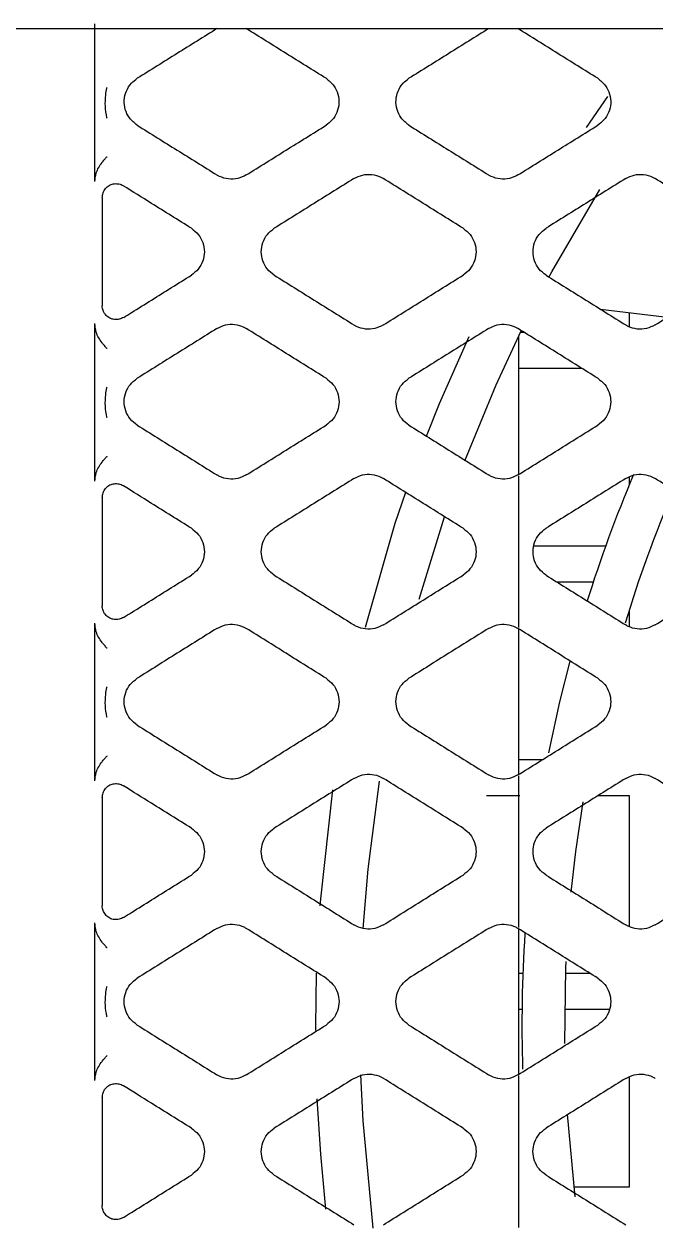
# Model space of a CAD drawing. Header units: millimetres. Extents: x 11355 to 11505, y 8083 to 8171.
# Drawn here: x 11359.537 to 11360.464, y 8089.099 to 8090.861 of the extents above; entities that cross this region are included whole.
import ezdxf

# ---------------------------------------------------------------- set-up
doc = ezdxf.new("R2010")
doc.units = ezdxf.units.MM
doc.layers.add('UPS', color=7, linetype='Continuous')

# ---------------------------------------------------------------- blocks, each defined once
blk = doc.blocks.new('UPS - 2.2kVA (APC SRT2200RMXLI-NC)')
at = {"linetype": 'Continuous'}
for p, q in [((2314.8417, 1376.2996), (2314.8417, 1376.5316)), ((2314.4138, 1376.5248), (2327.7323, 1376.5248)), ((2315.5955, 1376.425), (2315.5643, 1376.3791)), ((2314.8527, 1376.2759), (2314.8527, 1376.117)), ((2315.585, 1376.112), (2315.6834, 1376.1)), ((2314.8417, 1375.8587), (2314.8417, 1376.0908)), ((2315.6274, 1376.1068), (2315.6274, 1376.0863)), ((2315.4735, 1376.0776), (2315.4677, 1376.0776)), ((2315.4646, 1376.0711), (2315.4646, 1375.8685)), ((2315.4646, 1376.0252), (2315.5573, 1376.0252)), ((2315.4646, 1375.8668), (2315.4646, 1375.6436)), ((2315.6274, 1375.865), (2315.6274, 1375.8531)), ((2314.8527, 1375.8347), (2314.8527, 1375.6757)), ((2315.3184, 1375.6853), (2315.3559, 1375.8064)), ((2315.5928, 1375.7633), (2315.4874, 1375.7633)), ((2315.5207, 1375.7109), (2315.5748, 1375.7109)), ((2315.6274, 1375.6694), (2315.6274, 1375.645)), ((2314.8417, 1375.4179), (2314.8417, 1375.65)), ((2315.4646, 1375.6419), (2315.4646, 1375.4272)), ((2315.4995, 1375.449), (2315.4646, 1375.449)), ((2315.4646, 1375.4255), (2315.4646, 1375.2023)), ((2314.8527, 1375.3934), (2314.8527, 1375.2344)), ((2315.4175, 1375.3966), (2315.4666, 1375.3966)), ((2315.5822, 1375.3966), (2315.6274, 1375.3966)), ((2315.6274, 1375.3966), (2315.6274, 1375.2037)), ((2314.8417, 1374.977), (2314.8417, 1375.2092)), ((2315.4646, 1375.2006), (2315.4646, 1374.9859)), ((2315.4712, 1375.1347), (2315.4646, 1375.1347)), ((2315.57, 1375.1347), (2315.5341, 1375.1347)), ((2315.4646, 1375.0823), (2315.4699, 1375.0823)), ((2315.5328, 1375.0823), (2315.5984, 1375.0823)), ((2315.4646, 1374.9842), (2315.4646, 1374.761)), ((2315.6274, 1374.9825), (2315.6274, 1374.8204)), ((2314.8527, 1374.9521), (2314.8527, 1374.7931)), ((2315.5482, 1374.8058), (2315.5368, 1374.9279)), ((2315.6274, 1374.8204), (2315.5465, 1374.8204))]:
    blk.add_line(p, q, dxfattribs=at)
at = {"linetype": 'Continuous', "flags": 128}
for points in [[(2315.5095, 1376.1592), (2315.5137, 1376.1669), (2315.5842, 1376.288)], [(2315.3857, 1375.8888), (2315.432, 1376.0008), (2315.4688, 1376.0799)], [(2315.3915, 1376.0711), (2315.3482, 1375.9729), (2315.3288, 1375.9245)], [(2315.2985, 1375.8423), (2315.2831, 1375.7966), (2315.239, 1375.6436)], [(2315.54, 1375.5939), (2315.525, 1375.5341), (2315.5089, 1375.4595)], [(2315.1914, 1375.405), (2315.1734, 1375.2446), (2315.1725, 1375.234)], [(2315.2364, 1375.2009), (2315.2435, 1375.2879), (2315.2601, 1375.4178)], [(2315.5423, 1375.2544), (2315.5491, 1375.3143), (2315.5597, 1375.3871)], [(2315.5328, 1375.0318), (2315.5345, 1375.1428), (2315.5349, 1375.1525)], [(2315.1673, 1375.1353), (2315.166, 1375.0568), (2315.166, 1375.0508)], [(2315.251, 1374.7599), (2315.2361, 1374.918), (2315.2331, 1374.9854)], [(2315.1683, 1374.9502), (2315.1734, 1374.869), (2315.1811, 1374.7881)]]:
    blk.add_lwpolyline(points, dxfattribs=at)
at = {"linetype": 'Continuous'}
for radius, start, end in [(2.0901, 157.1455, 162.6182), (2.0272, 157.1226, 162.9838), (2.0901, 176.2461, 181.7265)]:
    blk.add_arc((2317.5598, 1375.0568), radius, start, end, dxfattribs=at)
for points, knots in [([(2315.0214, 1376.5248), (2315.0116, 1376.5187), (2314.9921, 1376.5065), (2314.953, 1376.4821), (2314.9237, 1376.4638), (2314.9042, 1376.4516)], [0, 0, 0, 0, 0.2500534, 0.5001068, 1, 1, 1, 1]), ([(2315.1817, 1376.4516), (2315.1719, 1376.4577), (2315.1523, 1376.4699), (2315.1133, 1376.4943), (2315.084, 1376.5126), (2315.0645, 1376.5248)], [0, 0, 0, 0, 0.250053, 0.500107, 1, 1, 1, 1]), ([(2315.4208, 1376.5248), (2315.4111, 1376.5187), (2315.3915, 1376.5065), (2315.3525, 1376.4821), (2315.3232, 1376.4638), (2315.3036, 1376.4516)], [0, 0, 0, 0, 0.2500534, 0.5001068, 1, 1, 1, 1]), ([(2315.5811, 1376.4516), (2315.5714, 1376.4577), (2315.5518, 1376.4699), (2315.5127, 1376.4943), (2315.4834, 1376.5126), (2315.4639, 1376.5248)], [0, 0, 0, 0, 0.250053, 0.500107, 1, 1, 1, 1]), ([(2314.9042, 1376.3826), (2314.9, 1376.386), (2314.8921, 1376.3922), (2314.8859, 1376.4057), (2314.8843, 1376.4195), (2314.8875, 1376.433), (2314.8944, 1376.4443), (2314.9011, 1376.4493), (2314.9042, 1376.4516)], [0, 0, 0, 0, 0.1943197, 0.3608115, 0.5280368, 0.6954672, 0.8627682, 1, 1, 1, 1]), ([(2315.1817, 1376.4516), (2315.1859, 1376.4482), (2315.1937, 1376.442), (2315.1999, 1376.4285), (2315.2015, 1376.4147), (2315.1983, 1376.4012), (2315.1914, 1376.3899), (2315.1847, 1376.3849), (2315.1817, 1376.3826)], [0, 0, 0, 0, 0.194318, 0.360854, 0.528149, 0.695606, 0.862865, 1, 1, 1, 1]), ([(2315.3036, 1376.3826), (2315.2994, 1376.386), (2315.2916, 1376.3922), (2315.2854, 1376.4057), (2315.2838, 1376.4195), (2315.287, 1376.433), (2315.2939, 1376.4443), (2315.3006, 1376.4493), (2315.3036, 1376.4516)], [0, 0, 0, 0, 0.19432, 0.360812, 0.528037, 0.695467, 0.862768, 1, 1, 1, 1]), ([(2315.5811, 1376.4516), (2315.5853, 1376.4482), (2315.5931, 1376.442), (2315.5994, 1376.4285), (2315.601, 1376.4147), (2315.5978, 1376.4012), (2315.5909, 1376.3899), (2315.5842, 1376.3849), (2315.5811, 1376.3826)], [0, 0, 0, 0, 0.194318, 0.360854, 0.528149, 0.695606, 0.862865, 1, 1, 1, 1]), ([(2314.8598, 1376.3932), (2314.8597, 1376.3935), (2314.8572, 1376.4045), (2314.8564, 1376.4196), (2314.8589, 1376.4341), (2314.8597, 1376.4377), (2314.8598, 1376.438)], [0, 0, 0, 0, 0.017495, 0.751597, 0.9825, 1, 1, 1, 1]), ([(2314.9042, 1376.3826), (2314.9139, 1376.3765), (2314.9335, 1376.3643), (2314.9725, 1376.3399), (2315.0018, 1376.3216), (2315.0214, 1376.3094)], [0, 0, 0, 0, 0.250041, 0.500082, 1, 1, 1, 1]), ([(2315.0645, 1376.3094), (2315.0742, 1376.3155), (2315.0938, 1376.3277), (2315.1328, 1376.3521), (2315.1621, 1376.3704), (2315.1817, 1376.3826)], [0, 0, 0, 0, 0.250041, 0.500082, 1, 1, 1, 1]), ([(2315.3036, 1376.3826), (2315.3134, 1376.3765), (2315.3329, 1376.3643), (2315.372, 1376.3399), (2315.4013, 1376.3216), (2315.4208, 1376.3094)], [0, 0, 0, 0, 0.250041, 0.500082, 1, 1, 1, 1]), ([(2315.4639, 1376.3094), (2315.4737, 1376.3155), (2315.4932, 1376.3277), (2315.5323, 1376.3521), (2315.5616, 1376.3704), (2315.5811, 1376.3826)], [0, 0, 0, 0, 0.250041, 0.500082, 1, 1, 1, 1]), ([(2314.8417, 1376.2996), (2314.8422, 1376.304), (2314.8433, 1376.3142), (2314.8498, 1376.3248), (2314.8558, 1376.3321), (2314.8584, 1376.3349), (2314.8597, 1376.3363), (2314.8598, 1376.3363)], [0, 0, 0, 0, 0.311272, 0.730163, 0.86254, 0.9954, 1, 1, 1, 1]), ([(2315.0645, 1376.3094), (2315.0604, 1376.3074), (2315.0521, 1376.3033), (2315.0382, 1376.3028), (2315.0278, 1376.3057), (2315.0226, 1376.3087), (2315.0214, 1376.3094)], [0, 0, 0, 0, 0.301015, 0.601998, 0.903375, 1, 1, 1, 1]), ([(2315.2228, 1376.3042), (2315.2131, 1376.2981), (2315.1935, 1376.2859), (2315.1545, 1376.2615), (2315.1252, 1376.2432), (2315.1056, 1376.231)], [0, 0, 0, 0, 0.250046, 0.500092, 1, 1, 1, 1]), ([(2315.2228, 1376.3042), (2315.227, 1376.3062), (2315.2352, 1376.3103), (2315.2491, 1376.3108), (2315.2595, 1376.3079), (2315.2647, 1376.3049), (2315.2659, 1376.3042)], [0, 0, 0, 0, 0.301158, 0.602285, 0.903694, 1, 1, 1, 1]), ([(2315.3831, 1376.231), (2315.3734, 1376.2371), (2315.3538, 1376.2493), (2315.3148, 1376.2737), (2315.2855, 1376.292), (2315.2659, 1376.3042)], [0, 0, 0, 0, 0.250046, 0.500092, 1, 1, 1, 1]), ([(2315.4639, 1376.3094), (2315.4598, 1376.3074), (2315.4516, 1376.3033), (2315.4376, 1376.3028), (2315.4273, 1376.3057), (2315.4221, 1376.3087), (2315.4208, 1376.3094)], [0, 0, 0, 0, 0.301015, 0.601998, 0.903375, 1, 1, 1, 1]), ([(2315.6223, 1376.3042), (2315.6125, 1376.2981), (2315.593, 1376.2859), (2315.5539, 1376.2615), (2315.5246, 1376.2432), (2315.5051, 1376.231)], [0, 0, 0, 0, 0.250046, 0.500092, 1, 1, 1, 1]), ([(2315.6223, 1376.3042), (2315.6264, 1376.3062), (2315.6346, 1376.3103), (2315.6486, 1376.3108), (2315.659, 1376.3079), (2315.6642, 1376.3049), (2315.6654, 1376.3042)], [0, 0, 0, 0, 0.301158, 0.602285, 0.903694, 1, 1, 1, 1]), ([(2315.7826, 1376.231), (2315.7728, 1376.2371), (2315.7533, 1376.2493), (2315.7142, 1376.2737), (2315.6849, 1376.292), (2315.6654, 1376.3042)], [0, 0, 0, 0, 0.250046, 0.500092, 1, 1, 1, 1]), ([(2314.8527, 1376.2759), (2314.8529, 1376.2784), (2314.8534, 1376.2832), (2314.8571, 1376.2896), (2314.8624, 1376.2943), (2314.8689, 1376.2967), (2314.8756, 1376.2968), (2314.8806, 1376.2953), (2314.8831, 1376.2938), (2314.8837, 1376.2934)], [0, 0, 0, 0, 0.167459, 0.335199, 0.495791, 0.648781, 0.79921, 0.952666, 1, 1, 1, 1]), ([(2314.9837, 1376.231), (2314.9739, 1376.2371), (2314.9544, 1376.2493), (2314.921, 1376.2701), (2314.8974, 1376.2849), (2314.8836, 1376.2935)], [0, 0, 0, 0, 0.292858, 0.585715, 1, 1, 1, 1]), ([(2314.9837, 1376.231), (2314.9873, 1376.2281), (2314.9946, 1376.2225), (2315.0012, 1376.2101), (2315.0036, 1376.1964), (2315.0012, 1376.1827), (2314.9946, 1376.1704), (2314.9873, 1376.1648), (2314.9837, 1376.162)], [0, 0, 0, 0, 0.166702, 0.333375, 0.500722, 0.667724, 0.834682, 1, 1, 1, 1]), ([(2315.1056, 1376.162), (2315.102, 1376.1648), (2315.0947, 1376.1704), (2315.0881, 1376.1828), (2315.0857, 1376.1965), (2315.0881, 1376.2102), (2315.0948, 1376.2226), (2315.102, 1376.2282), (2315.1056, 1376.231)], [0, 0, 0, 0, 0.166661, 0.333294, 0.500578, 0.667546, 0.834534, 1, 1, 1, 1]), ([(2315.3831, 1376.231), (2315.3868, 1376.2281), (2315.3941, 1376.2225), (2315.4007, 1376.2101), (2315.4031, 1376.1964), (2315.4006, 1376.1827), (2315.394, 1376.1704), (2315.3868, 1376.1648), (2315.3832, 1376.162)], [0, 0, 0, 0, 0.166702, 0.333375, 0.500722, 0.667724, 0.834682, 1, 1, 1, 1]), ([(2315.5051, 1376.162), (2315.5015, 1376.1648), (2315.4942, 1376.1704), (2315.4876, 1376.1828), (2315.4852, 1376.1965), (2315.4876, 1376.2102), (2315.4942, 1376.2226), (2315.5015, 1376.2282), (2315.5051, 1376.231)], [0, 0, 0, 0, 0.166661, 0.333294, 0.500578, 0.667546, 0.834534, 1, 1, 1, 1]), ([(2314.8842, 1376.0998), (2314.8881, 1376.1022), (2314.9017, 1376.1107), (2314.9349, 1376.1315), (2314.9642, 1376.1498), (2314.9837, 1376.162)], [0, 0, 0, 0, 0.116533, 0.411076, 1, 1, 1, 1]), ([(2315.1056, 1376.162), (2315.1154, 1376.1559), (2315.1349, 1376.1437), (2315.174, 1376.1193), (2315.2033, 1376.101), (2315.2228, 1376.0887)], [0, 0, 0, 0, 0.250035, 0.500069, 1, 1, 1, 1]), ([(2315.266, 1376.0887), (2315.2757, 1376.0948), (2315.2953, 1376.1071), (2315.3343, 1376.1315), (2315.3636, 1376.1498), (2315.3832, 1376.162)], [0, 0, 0, 0, 0.250035, 0.500069, 1, 1, 1, 1]), ([(2315.5051, 1376.162), (2315.5149, 1376.1559), (2315.5344, 1376.1437), (2315.5735, 1376.1193), (2315.6028, 1376.101), (2315.6223, 1376.0887)], [0, 0, 0, 0, 0.250035, 0.500069, 1, 1, 1, 1]), ([(2315.6654, 1376.0887), (2315.6752, 1376.0948), (2315.6947, 1376.1071), (2315.7338, 1376.1315), (2315.7631, 1376.1498), (2315.7826, 1376.162)], [0, 0, 0, 0, 0.250035, 0.500069, 1, 1, 1, 1]), ([(2314.8842, 1376.0998), (2314.8821, 1376.0988), (2314.8778, 1376.0966), (2314.8706, 1376.0964), (2314.8638, 1376.0984), (2314.8581, 1376.1025), (2314.8542, 1376.1082), (2314.8528, 1376.1133), (2314.8527, 1376.1163), (2314.8527, 1376.117)], [0, 0, 0, 0, 0.162246, 0.324595, 0.484314, 0.640869, 0.796008, 0.951992, 1, 1, 1, 1]), ([(2314.8598, 1376.0541), (2314.8597, 1376.0541), (2314.8584, 1376.0555), (2314.8558, 1376.0583), (2314.8498, 1376.0657), (2314.8433, 1376.0763), (2314.8422, 1376.0865), (2314.8417, 1376.0908)], [0, 0, 0, 0, 0.004599, 0.13752, 0.269956, 0.688901, 1, 1, 1, 1]), ([(2315.0214, 1376.0836), (2315.0255, 1376.0856), (2315.0337, 1376.0897), (2315.0477, 1376.0902), (2315.058, 1376.0873), (2315.0632, 1376.0843), (2315.0645, 1376.0836)], [0, 0, 0, 0, 0.301559, 0.603083, 0.904825, 1, 1, 1, 1]), ([(2315.4208, 1376.0836), (2315.4249, 1376.0856), (2315.4332, 1376.0897), (2315.4472, 1376.0902), (2315.4575, 1376.0873), (2315.4627, 1376.0843), (2315.4639, 1376.0836)], [0, 0, 0, 0, 0.301559, 0.603083, 0.904825, 1, 1, 1, 1]), ([(2315.0214, 1376.0836), (2315.0116, 1376.0775), (2314.992, 1376.0652), (2314.953, 1376.0408), (2314.9237, 1376.0225), (2314.9042, 1376.0103)], [0, 0, 0, 0, 0.250039, 0.500077, 1, 1, 1, 1]), ([(2315.1817, 1376.0103), (2315.1719, 1376.0164), (2315.1524, 1376.0286), (2315.1133, 1376.053), (2315.084, 1376.0714), (2315.0645, 1376.0836)], [0, 0, 0, 0, 0.250039, 0.500077, 1, 1, 1, 1]), ([(2315.266, 1376.0887), (2315.2618, 1376.0867), (2315.2536, 1376.0826), (2315.2396, 1376.0821), (2315.2293, 1376.085), (2315.2241, 1376.088), (2315.2228, 1376.0887)], [0, 0, 0, 0, 0.30145, 0.602864, 0.90458, 1, 1, 1, 1]), ([(2315.4208, 1376.0836), (2315.4111, 1376.0775), (2315.3915, 1376.0652), (2315.3524, 1376.0408), (2315.3231, 1376.0225), (2315.3036, 1376.0103)], [0, 0, 0, 0, 0.250039, 0.500077, 1, 1, 1, 1]), ([(2315.5811, 1376.0103), (2315.5714, 1376.0164), (2315.5518, 1376.0286), (2315.5128, 1376.053), (2315.4835, 1376.0714), (2315.4639, 1376.0836)], [0, 0, 0, 0, 0.250039, 0.500077, 1, 1, 1, 1]), ([(2315.6654, 1376.0887), (2315.6613, 1376.0867), (2315.6531, 1376.0826), (2315.6391, 1376.0821), (2315.6287, 1376.085), (2315.6236, 1376.088), (2315.6223, 1376.0887)], [0, 0, 0, 0, 0.30145, 0.602864, 0.90458, 1, 1, 1, 1]), ([(2314.9042, 1375.9413), (2314.9005, 1375.9441), (2314.8932, 1375.9498), (2314.8866, 1375.9622), (2314.8842, 1375.9759), (2314.8866, 1375.9896), (2314.8933, 1376.0019), (2314.9005, 1376.0075), (2314.9042, 1376.0103)], [0, 0, 0, 0, 0.166752, 0.333482, 0.500689, 0.66748, 0.834277, 1, 1, 1, 1]), ([(2315.1817, 1376.0103), (2315.1853, 1376.0075), (2315.1926, 1376.0019), (2315.1992, 1375.9895), (2315.2016, 1375.9758), (2315.1992, 1375.9621), (2315.1926, 1375.9497), (2315.1853, 1375.9441), (2315.1817, 1375.9413)], [0, 0, 0, 0, 0.166787, 0.333551, 0.500809, 0.667627, 0.8344, 1, 1, 1, 1]), ([(2315.3036, 1375.9413), (2315.3, 1375.9441), (2315.2927, 1375.9498), (2315.2861, 1375.9622), (2315.2837, 1375.9759), (2315.2861, 1375.9896), (2315.2927, 1376.0019), (2315.3, 1376.0075), (2315.3036, 1376.0103)], [0, 0, 0, 0, 0.166752, 0.333482, 0.500689, 0.66748, 0.834277, 1, 1, 1, 1]), ([(2315.5811, 1376.0103), (2315.5848, 1376.0075), (2315.5921, 1376.0019), (2315.5987, 1375.9895), (2315.6011, 1375.9758), (2315.5986, 1375.9621), (2315.592, 1375.9497), (2315.5848, 1375.9441), (2315.5811, 1375.9413)], [0, 0, 0, 0, 0.166787, 0.333551, 0.500809, 0.667627, 0.8344, 1, 1, 1, 1]), ([(2314.8598, 1375.9524), (2314.8597, 1375.9526), (2314.8572, 1375.9636), (2314.8564, 1375.9787), (2314.8589, 1375.9933), (2314.8597, 1375.9969), (2314.8598, 1375.9972)], [0, 0, 0, 0, 0.017473, 0.749727, 0.982524, 1, 1, 1, 1]), ([(2314.9042, 1375.9413), (2314.9139, 1375.9352), (2314.9335, 1375.923), (2314.9725, 1375.8986), (2315.0018, 1375.8803), (2315.0213, 1375.8681)], [0, 0, 0, 0, 0.250029, 0.500058, 1, 1, 1, 1]), ([(2315.0645, 1375.8681), (2315.0742, 1375.8742), (2315.0938, 1375.8864), (2315.1328, 1375.9108), (2315.1621, 1375.9291), (2315.1817, 1375.9413)], [0, 0, 0, 0, 0.250029, 0.500058, 1, 1, 1, 1]), ([(2315.3036, 1375.9413), (2315.3134, 1375.9352), (2315.3329, 1375.923), (2315.372, 1375.8986), (2315.4013, 1375.8803), (2315.4208, 1375.8681)], [0, 0, 0, 0, 0.250029, 0.500058, 1, 1, 1, 1]), ([(2315.4639, 1375.8681), (2315.4737, 1375.8742), (2315.4932, 1375.8864), (2315.5323, 1375.9108), (2315.5616, 1375.9291), (2315.5811, 1375.9413)], [0, 0, 0, 0, 0.250029, 0.500058, 1, 1, 1, 1]), ([(2314.8417, 1375.8587), (2314.8422, 1375.8631), (2314.8433, 1375.8733), (2314.8498, 1375.8839), (2314.8558, 1375.8913), (2314.8584, 1375.8941), (2314.8597, 1375.8955), (2314.8598, 1375.8955)], [0, 0, 0, 0, 0.311091, 0.729843, 0.862378, 0.9954, 1, 1, 1, 1]), ([(2315.0645, 1375.8681), (2315.0604, 1375.866), (2315.0521, 1375.862), (2315.0381, 1375.8615), (2315.0278, 1375.8644), (2315.0226, 1375.8674), (2315.0213, 1375.8681)], [0, 0, 0, 0, 0.301785, 0.60353, 0.905524, 1, 1, 1, 1]), ([(2315.2228, 1375.8629), (2315.2131, 1375.8568), (2315.1935, 1375.8446), (2315.1545, 1375.8202), (2315.1252, 1375.8019), (2315.1056, 1375.7897)], [0, 0, 0, 0, 0.250032, 0.500063, 1, 1, 1, 1]), ([(2315.2228, 1375.8629), (2315.227, 1375.865), (2315.2352, 1375.869), (2315.2492, 1375.8695), (2315.2596, 1375.8666), (2315.2647, 1375.8636), (2315.266, 1375.8629)], [0, 0, 0, 0, 0.301859, 0.603678, 0.905692, 1, 1, 1, 1]), ([(2315.3832, 1375.7897), (2315.3734, 1375.7958), (2315.3539, 1375.808), (2315.3148, 1375.8324), (2315.2855, 1375.8507), (2315.266, 1375.8629)], [0, 0, 0, 0, 0.250032, 0.500063, 1, 1, 1, 1]), ([(2315.4639, 1375.8681), (2315.4598, 1375.866), (2315.4516, 1375.862), (2315.4376, 1375.8615), (2315.4272, 1375.8644), (2315.422, 1375.8674), (2315.4208, 1375.8681)], [0, 0, 0, 0, 0.301785, 0.60353, 0.905524, 1, 1, 1, 1]), ([(2315.6223, 1375.8629), (2315.6125, 1375.8568), (2315.593, 1375.8446), (2315.5539, 1375.8202), (2315.5246, 1375.8019), (2315.5051, 1375.7897)], [0, 0, 0, 0, 0.250032, 0.500063, 1, 1, 1, 1]), ([(2315.6223, 1375.8629), (2315.6264, 1375.865), (2315.6347, 1375.869), (2315.6487, 1375.8695), (2315.659, 1375.8666), (2315.6642, 1375.8636), (2315.6654, 1375.8629)], [0, 0, 0, 0, 0.301859, 0.603678, 0.905692, 1, 1, 1, 1]), ([(2315.7826, 1375.7897), (2315.7729, 1375.7958), (2315.7533, 1375.808), (2315.7143, 1375.8324), (2315.685, 1375.8507), (2315.6654, 1375.8629)], [0, 0, 0, 0, 0.250032, 0.500063, 1, 1, 1, 1]), ([(2314.8527, 1375.8347), (2314.8529, 1375.8371), (2314.8534, 1375.8419), (2314.857, 1375.8482), (2314.8623, 1375.8529), (2314.8688, 1375.8553), (2314.8756, 1375.8555), (2314.8806, 1375.854), (2314.8832, 1375.8525), (2314.8838, 1375.8521)], [0, 0, 0, 0, 0.1654537, 0.3311482, 0.4908285, 0.6442875, 0.7959434, 0.9505994, 1, 1, 1, 1]), ([(2314.9837, 1375.7897), (2314.9739, 1375.7958), (2314.9544, 1375.808), (2314.9211, 1375.8288), (2314.8975, 1375.8435), (2314.8837, 1375.8522)], [0, 0, 0, 0, 0.293102, 0.586205, 1, 1, 1, 1]), ([(2314.9837, 1375.7897), (2314.9873, 1375.7869), (2314.9946, 1375.7812), (2315.0012, 1375.7688), (2315.0036, 1375.7551), (2315.0012, 1375.7414), (2314.9946, 1375.7291), (2314.9873, 1375.7235), (2314.9837, 1375.7207)], [0, 0, 0, 0, 0.166811, 0.333603, 0.500789, 0.667459, 0.834086, 1, 1, 1, 1]), ([(2315.1056, 1375.7207), (2315.102, 1375.7235), (2315.0947, 1375.7291), (2315.0881, 1375.7415), (2315.0857, 1375.7552), (2315.0881, 1375.7689), (2315.0947, 1375.7813), (2315.102, 1375.7869), (2315.1056, 1375.7897)], [0, 0, 0, 0, 0.166784, 0.333549, 0.500696, 0.667344, 0.83399, 1, 1, 1, 1]), ([(2315.3832, 1375.7897), (2315.3868, 1375.7869), (2315.3941, 1375.7812), (2315.4007, 1375.7688), (2315.4031, 1375.7551), (2315.4007, 1375.7414), (2315.3941, 1375.7291), (2315.3868, 1375.7235), (2315.3832, 1375.7207)], [0, 0, 0, 0, 0.166811, 0.333603, 0.500789, 0.667459, 0.834086, 1, 1, 1, 1]), ([(2315.5051, 1375.7207), (2315.5015, 1375.7235), (2315.4942, 1375.7291), (2315.4876, 1375.7415), (2315.4852, 1375.7552), (2315.4876, 1375.7689), (2315.4942, 1375.7813), (2315.5015, 1375.7869), (2315.5051, 1375.7897)], [0, 0, 0, 0, 0.166784, 0.333549, 0.500696, 0.667344, 0.83399, 1, 1, 1, 1]), ([(2314.8841, 1375.6584), (2314.888, 1375.6609), (2314.9017, 1375.6694), (2314.9349, 1375.6902), (2314.9642, 1375.7085), (2314.9837, 1375.7207)], [0, 0, 0, 0, 0.117457, 0.411674, 1, 1, 1, 1]), ([(2315.1056, 1375.7207), (2315.1154, 1375.7146), (2315.1349, 1375.7024), (2315.174, 1375.678), (2315.2033, 1375.6596), (2315.2228, 1375.6474)], [0, 0, 0, 0, 0.250023, 0.500046, 1, 1, 1, 1]), ([(2315.266, 1375.6474), (2315.2757, 1375.6535), (2315.2953, 1375.6658), (2315.3343, 1375.6902), (2315.3636, 1375.7085), (2315.3832, 1375.7207)], [0, 0, 0, 0, 0.250023, 0.500046, 1, 1, 1, 1]), ([(2315.5051, 1375.7207), (2315.5149, 1375.7146), (2315.5344, 1375.7024), (2315.5735, 1375.678), (2315.6028, 1375.6596), (2315.6223, 1375.6474)], [0, 0, 0, 0, 0.250023, 0.500046, 1, 1, 1, 1]), ([(2315.6654, 1375.6474), (2315.6752, 1375.6535), (2315.6947, 1375.6658), (2315.7338, 1375.6902), (2315.7631, 1375.7085), (2315.7826, 1375.7207)], [0, 0, 0, 0, 0.250023, 0.500046, 1, 1, 1, 1]), ([(2314.8841, 1375.6584), (2314.882, 1375.6574), (2314.8777, 1375.6553), (2314.8705, 1375.655), (2314.8637, 1375.657), (2314.8581, 1375.6611), (2314.8542, 1375.6668), (2314.8528, 1375.672), (2314.8527, 1375.675), (2314.8527, 1375.6757)], [0, 0, 0, 0, 0.162343, 0.324816, 0.484057, 0.639801, 0.794409, 0.950596, 1, 1, 1, 1]), ([(2314.8598, 1375.6132), (2314.8597, 1375.6133), (2314.8584, 1375.6147), (2314.8558, 1375.6175), (2314.8498, 1375.6248), (2314.8433, 1375.6355), (2314.8422, 1375.6457), (2314.8417, 1375.65)], [0, 0, 0, 0, 0.0046, 0.137643, 0.2702, 0.689035, 1, 1, 1, 1]), ([(2315.0213, 1375.6423), (2315.0116, 1375.6362), (2314.992, 1375.624), (2314.953, 1375.5996), (2314.9237, 1375.5812), (2314.9041, 1375.569)], [0, 0, 0, 0, 0.250025, 0.500049, 1, 1, 1, 1]), ([(2315.0213, 1375.6423), (2315.0255, 1375.6443), (2315.0337, 1375.6484), (2315.0477, 1375.6489), (2315.0581, 1375.646), (2315.0633, 1375.643), (2315.0645, 1375.6423)], [0, 0, 0, 0, 0.302064, 0.604086, 0.906311, 1, 1, 1, 1]), ([(2315.1817, 1375.569), (2315.1719, 1375.5751), (2315.1524, 1375.5873), (2315.1133, 1375.6118), (2315.084, 1375.6301), (2315.0645, 1375.6423)], [0, 0, 0, 0, 0.250025, 0.500049, 1, 1, 1, 1]), ([(2315.266, 1375.6474), (2315.2618, 1375.6454), (2315.2536, 1375.6413), (2315.2396, 1375.6408), (2315.2292, 1375.6437), (2315.2241, 1375.6467), (2315.2228, 1375.6474)], [0, 0, 0, 0, 0.30202, 0.603998, 0.906207, 1, 1, 1, 1]), ([(2315.4208, 1375.6423), (2315.411, 1375.6362), (2315.3915, 1375.624), (2315.3524, 1375.5996), (2315.3231, 1375.5812), (2315.3036, 1375.569)], [0, 0, 0, 0, 0.250025, 0.500049, 1, 1, 1, 1]), ([(2315.4208, 1375.6423), (2315.4249, 1375.6443), (2315.4332, 1375.6484), (2315.4472, 1375.6489), (2315.4576, 1375.646), (2315.4627, 1375.643), (2315.4639, 1375.6423)], [0, 0, 0, 0, 0.302064, 0.604086, 0.906311, 1, 1, 1, 1]), ([(2315.5811, 1375.569), (2315.5714, 1375.5751), (2315.5518, 1375.5873), (2315.5128, 1375.6118), (2315.4835, 1375.6301), (2315.4639, 1375.6423)], [0, 0, 0, 0, 0.250025, 0.500049, 1, 1, 1, 1]), ([(2315.6654, 1375.6474), (2315.6613, 1375.6454), (2315.6531, 1375.6413), (2315.639, 1375.6408), (2315.6287, 1375.6437), (2315.6235, 1375.6467), (2315.6223, 1375.6474)], [0, 0, 0, 0, 0.30202, 0.603998, 0.906207, 1, 1, 1, 1]), ([(2314.9041, 1375.5), (2314.9005, 1375.5028), (2314.8932, 1375.5085), (2314.8866, 1375.5209), (2314.8842, 1375.5346), (2314.8866, 1375.5483), (2314.8932, 1375.5606), (2314.9005, 1375.5662), (2314.9041, 1375.569)], [0, 0, 0, 0, 0.166778, 0.33354, 0.500643, 0.667185, 0.833717, 1, 1, 1, 1]), ([(2315.1817, 1375.569), (2315.1853, 1375.5662), (2315.1926, 1375.5606), (2315.1992, 1375.5482), (2315.2016, 1375.5345), (2315.1992, 1375.5208), (2315.1926, 1375.5084), (2315.1853, 1375.5028), (2315.1817, 1375.5)], [0, 0, 0, 0, 0.166798, 0.333579, 0.50071, 0.667267, 0.833786, 1, 1, 1, 1]), ([(2315.3036, 1375.5), (2315.3, 1375.5028), (2315.2927, 1375.5085), (2315.2861, 1375.5209), (2315.2837, 1375.5346), (2315.2861, 1375.5483), (2315.2927, 1375.5606), (2315.3, 1375.5662), (2315.3036, 1375.569)], [0, 0, 0, 0, 0.166778, 0.33354, 0.500643, 0.667185, 0.833717, 1, 1, 1, 1]), ([(2315.5811, 1375.569), (2315.5848, 1375.5662), (2315.5921, 1375.5606), (2315.5987, 1375.5482), (2315.6011, 1375.5345), (2315.5987, 1375.5208), (2315.592, 1375.5084), (2315.5848, 1375.5028), (2315.5811, 1375.5)], [0, 0, 0, 0, 0.166798, 0.333579, 0.50071, 0.667267, 0.833786, 1, 1, 1, 1]), ([(2314.8598, 1375.5115), (2314.8597, 1375.5118), (2314.8572, 1375.5228), (2314.8564, 1375.5379), (2314.8589, 1375.5524), (2314.8597, 1375.5561), (2314.8598, 1375.5564)], [0, 0, 0, 0, 0.01746, 0.748561, 0.982539, 1, 1, 1, 1]), ([(2314.9041, 1375.5), (2314.9139, 1375.4939), (2314.9334, 1375.4817), (2314.9725, 1375.4573), (2315.0018, 1375.439), (2315.0213, 1375.4268)], [0, 0, 0, 0, 0.250017, 0.500035, 1, 1, 1, 1]), ([(2315.0645, 1375.4268), (2315.0742, 1375.4329), (2315.0938, 1375.4451), (2315.1328, 1375.4695), (2315.1621, 1375.4878), (2315.1817, 1375.5)], [0, 0, 0, 0, 0.250017, 0.500035, 1, 1, 1, 1]), ([(2315.3036, 1375.5), (2315.3134, 1375.4939), (2315.3329, 1375.4817), (2315.372, 1375.4573), (2315.4013, 1375.439), (2315.4208, 1375.4268)], [0, 0, 0, 0, 0.250017, 0.500035, 1, 1, 1, 1]), ([(2315.4639, 1375.4268), (2315.4737, 1375.4329), (2315.4932, 1375.4451), (2315.5323, 1375.4695), (2315.5616, 1375.4878), (2315.5811, 1375.5)], [0, 0, 0, 0, 0.250017, 0.500035, 1, 1, 1, 1]), ([(2314.8417, 1375.4179), (2314.8422, 1375.4222), (2314.8433, 1375.4324), (2314.8498, 1375.4431), (2314.8558, 1375.4505), (2314.8584, 1375.4532), (2314.8597, 1375.4546), (2314.8598, 1375.4547)], [0, 0, 0, 0, 0.310983, 0.729649, 0.862281, 0.995399, 1, 1, 1, 1]), ([(2315.0645, 1375.4268), (2315.0604, 1375.4247), (2315.0521, 1375.4206), (2315.0381, 1375.4202), (2315.0277, 1375.4231), (2315.0226, 1375.4261), (2315.0213, 1375.4268)], [0, 0, 0, 0, 0.30217, 0.604295, 0.906659, 1, 1, 1, 1]), ([(2315.2228, 1375.4216), (2315.2131, 1375.4155), (2315.1935, 1375.4033), (2315.1545, 1375.3789), (2315.1252, 1375.3606), (2315.1056, 1375.3484)], [0, 0, 0, 0, 0.250018, 0.500036, 1, 1, 1, 1]), ([(2315.2228, 1375.4216), (2315.227, 1375.4237), (2315.2352, 1375.4278), (2315.2492, 1375.4283), (2315.2596, 1375.4254), (2315.2647, 1375.4223), (2315.266, 1375.4216)], [0, 0, 0, 0, 0.302193, 0.604341, 0.906715, 1, 1, 1, 1]), ([(2315.3832, 1375.3484), (2315.3734, 1375.3545), (2315.3539, 1375.3667), (2315.3148, 1375.3911), (2315.2855, 1375.4094), (2315.266, 1375.4216)], [0, 0, 0, 0, 0.250018, 0.500036, 1, 1, 1, 1]), ([(2315.4639, 1375.4268), (2315.4598, 1375.4247), (2315.4516, 1375.4206), (2315.4375, 1375.4202), (2315.4272, 1375.4231), (2315.422, 1375.4261), (2315.4208, 1375.4268)], [0, 0, 0, 0, 0.30217, 0.604295, 0.906659, 1, 1, 1, 1]), ([(2315.6223, 1375.4216), (2315.6125, 1375.4155), (2315.593, 1375.4033), (2315.5539, 1375.3789), (2315.5246, 1375.3606), (2315.5051, 1375.3484)], [0, 0, 0, 0, 0.250018, 0.500036, 1, 1, 1, 1]), ([(2315.6223, 1375.4216), (2315.6264, 1375.4237), (2315.6347, 1375.4278), (2315.6487, 1375.4283), (2315.659, 1375.4254), (2315.6642, 1375.4223), (2315.6654, 1375.4216)], [0, 0, 0, 0, 0.302193, 0.604341, 0.906715, 1, 1, 1, 1]), ([(2315.7826, 1375.3484), (2315.7729, 1375.3545), (2315.7533, 1375.3667), (2315.7143, 1375.3911), (2315.685, 1375.4094), (2315.6654, 1375.4216)], [0, 0, 0, 0, 0.250018, 0.500036, 1, 1, 1, 1]), ([(2314.8527, 1375.3934), (2314.8529, 1375.3958), (2314.8534, 1375.4005), (2314.857, 1375.4069), (2314.8623, 1375.4115), (2314.8687, 1375.414), (2314.8755, 1375.4142), (2314.8806, 1375.4127), (2314.8832, 1375.4112), (2314.8839, 1375.4108)], [0, 0, 0, 0, 0.163658, 0.32752, 0.486378, 0.640262, 0.793031, 0.94876, 1, 1, 1, 1]), ([(2314.9837, 1375.3484), (2314.9739, 1375.3545), (2314.9544, 1375.3667), (2314.9211, 1375.3875), (2314.8976, 1375.4022), (2314.8838, 1375.4108)], [0, 0, 0, 0, 0.293359, 0.586718, 1, 1, 1, 1]), ([(2314.9837, 1375.3484), (2314.9873, 1375.3456), (2314.9946, 1375.34), (2315.0012, 1375.3275), (2315.0036, 1375.3139), (2315.0012, 1375.3002), (2314.9946, 1375.2878), (2314.9873, 1375.2822), (2314.9837, 1375.2794)], [0, 0, 0, 0, 0.166771, 0.333527, 0.500619, 0.6671, 0.833548, 1, 1, 1, 1]), ([(2315.1056, 1375.2794), (2315.102, 1375.2822), (2315.0947, 1375.2878), (2315.0881, 1375.3002), (2315.0857, 1375.3139), (2315.0881, 1375.3276), (2315.0947, 1375.34), (2315.102, 1375.3456), (2315.1056, 1375.3484)], [0, 0, 0, 0, 0.166759, 0.333503, 0.500579, 0.667051, 0.833507, 1, 1, 1, 1]), ([(2315.3832, 1375.3484), (2315.3868, 1375.3456), (2315.3941, 1375.34), (2315.4007, 1375.3275), (2315.4031, 1375.3139), (2315.4007, 1375.3002), (2315.3941, 1375.2878), (2315.3868, 1375.2822), (2315.3832, 1375.2794)], [0, 0, 0, 0, 0.166771, 0.333527, 0.500619, 0.6671, 0.833548, 1, 1, 1, 1]), ([(2315.5051, 1375.2794), (2315.5014, 1375.2822), (2315.4942, 1375.2878), (2315.4876, 1375.3002), (2315.4852, 1375.3139), (2315.4876, 1375.3276), (2315.4942, 1375.34), (2315.5015, 1375.3456), (2315.5051, 1375.3484)], [0, 0, 0, 0, 0.166759, 0.333503, 0.500579, 0.667051, 0.833507, 1, 1, 1, 1]), ([(2314.884, 1375.2171), (2314.8879, 1375.2195), (2314.9016, 1375.2281), (2314.9349, 1375.2489), (2314.9642, 1375.2672), (2314.9837, 1375.2794)], [0, 0, 0, 0, 0.11834, 0.412245, 1, 1, 1, 1]), ([(2315.1056, 1375.2794), (2315.1154, 1375.2733), (2315.1349, 1375.2611), (2315.174, 1375.2367), (2315.2033, 1375.2183), (2315.2228, 1375.2061)], [0, 0, 0, 0, 0.250012, 0.500024, 1, 1, 1, 1]), ([(2315.266, 1375.2061), (2315.2757, 1375.2122), (2315.2953, 1375.2245), (2315.3343, 1375.2489), (2315.3636, 1375.2672), (2315.3832, 1375.2794)], [0, 0, 0, 0, 0.250012, 0.500024, 1, 1, 1, 1]), ([(2315.5051, 1375.2794), (2315.5149, 1375.2733), (2315.5344, 1375.2611), (2315.5735, 1375.2367), (2315.6028, 1375.2183), (2315.6223, 1375.2061)], [0, 0, 0, 0, 0.250012, 0.500024, 1, 1, 1, 1]), ([(2315.6654, 1375.2061), (2315.6752, 1375.2122), (2315.6947, 1375.2245), (2315.7338, 1375.2489), (2315.7631, 1375.2672), (2315.7826, 1375.2794)], [0, 0, 0, 0, 0.250012, 0.500024, 1, 1, 1, 1]), ([(2314.884, 1375.2171), (2314.8819, 1375.216), (2314.8776, 1375.2139), (2314.8704, 1375.2136), (2314.8637, 1375.2156), (2314.8581, 1375.2198), (2314.8543, 1375.2255), (2314.8528, 1375.2306), (2314.8527, 1375.2336), (2314.8527, 1375.2344)], [0, 0, 0, 0, 0.162299, 0.324756, 0.483361, 0.638174, 0.79222, 0.948668, 1, 1, 1, 1]), ([(2314.8598, 1375.1724), (2314.8597, 1375.1725), (2314.8584, 1375.1739), (2314.8558, 1375.1766), (2314.8498, 1375.184), (2314.8433, 1375.1947), (2314.8422, 1375.2049), (2314.8417, 1375.2092)], [0, 0, 0, 0, 0.0046, 0.137702, 0.270317, 0.6891, 1, 1, 1, 1]), ([(2315.0213, 1375.201), (2315.0116, 1375.1949), (2314.992, 1375.1827), (2314.953, 1375.1583), (2314.9237, 1375.14), (2314.9041, 1375.1278)], [0, 0, 0, 0, 0.250011, 0.500023, 1, 1, 1, 1]), ([(2315.0213, 1375.201), (2315.0255, 1375.203), (2315.0337, 1375.2071), (2315.0478, 1375.2076), (2315.0581, 1375.2047), (2315.0633, 1375.2017), (2315.0645, 1375.201)], [0, 0, 0, 0, 0.30226, 0.604474, 0.906937, 1, 1, 1, 1]), ([(2315.1817, 1375.1278), (2315.1719, 1375.1339), (2315.1524, 1375.1461), (2315.1133, 1375.1705), (2315.084, 1375.1888), (2315.0645, 1375.201)], [0, 0, 0, 0, 0.2500115, 0.5000229, 1, 1, 1, 1]), ([(2315.266, 1375.2061), (2315.2618, 1375.2041), (2315.2536, 1375.2), (2315.2395, 1375.1995), (2315.2292, 1375.2024), (2315.224, 1375.2054), (2315.2228, 1375.2061)], [0, 0, 0, 0, 0.30225, 0.604454, 0.906912, 1, 1, 1, 1]), ([(2315.4208, 1375.201), (2315.411, 1375.1949), (2315.3915, 1375.1827), (2315.3524, 1375.1583), (2315.3231, 1375.14), (2315.3036, 1375.1278)], [0, 0, 0, 0, 0.250011, 0.500023, 1, 1, 1, 1]), ([(2315.4208, 1375.201), (2315.4249, 1375.203), (2315.4332, 1375.2071), (2315.4472, 1375.2076), (2315.4576, 1375.2047), (2315.4627, 1375.2017), (2315.4639, 1375.201)], [0, 0, 0, 0, 0.30226, 0.604474, 0.906937, 1, 1, 1, 1]), ([(2315.5811, 1375.1278), (2315.5714, 1375.1339), (2315.5518, 1375.1461), (2315.5128, 1375.1705), (2315.4835, 1375.1888), (2315.4639, 1375.201)], [0, 0, 0, 0, 0.250011, 0.500023, 1, 1, 1, 1]), ([(2315.6654, 1375.2061), (2315.6613, 1375.2041), (2315.6531, 1375.2), (2315.639, 1375.1995), (2315.6287, 1375.2024), (2315.6235, 1375.2054), (2315.6223, 1375.2061)], [0, 0, 0, 0, 0.30225, 0.604454, 0.906912, 1, 1, 1, 1]), ([(2314.9041, 1375.0587), (2314.9005, 1375.0615), (2314.8932, 1375.0672), (2314.8866, 1375.0796), (2314.8842, 1375.0933), (2314.8866, 1375.107), (2314.8932, 1375.1193), (2314.9005, 1375.1249), (2314.9041, 1375.1278)], [0, 0, 0, 0, 0.166752, 0.33349, 0.500555, 0.666993, 0.83341, 1, 1, 1, 1]), ([(2315.1817, 1375.1278), (2315.1853, 1375.1249), (2315.1926, 1375.1193), (2315.1992, 1375.1069), (2315.2016, 1375.0932), (2315.1992, 1375.0795), (2315.1926, 1375.0672), (2315.1853, 1375.0615), (2315.1817, 1375.0587)], [0, 0, 0, 0, 0.166756, 0.333497, 0.500568, 0.66701, 0.833424, 1, 1, 1, 1]), ([(2315.3036, 1375.0587), (2315.3, 1375.0615), (2315.2927, 1375.0672), (2315.2861, 1375.0796), (2315.2837, 1375.0933), (2315.2861, 1375.107), (2315.2927, 1375.1193), (2315.3, 1375.1249), (2315.3036, 1375.1278)], [0, 0, 0, 0, 0.166752, 0.33349, 0.500555, 0.666993, 0.83341, 1, 1, 1, 1]), ([(2315.5811, 1375.1278), (2315.5848, 1375.1249), (2315.5921, 1375.1193), (2315.5987, 1375.1069), (2315.6011, 1375.0932), (2315.5987, 1375.0795), (2315.5921, 1375.0672), (2315.5848, 1375.0615), (2315.5811, 1375.0587)], [0, 0, 0, 0, 0.166756, 0.333497, 0.500568, 0.66701, 0.833424, 1, 1, 1, 1]), ([(2314.8598, 1375.0707), (2314.8597, 1375.071), (2314.8572, 1375.0819), (2314.8564, 1375.097), (2314.8589, 1375.1116), (2314.8597, 1375.1153), (2314.8598, 1375.1155)], [0, 0, 0, 0, 0.017454, 0.748088, 0.982545, 1, 1, 1, 1]), ([(2314.9041, 1375.0587), (2314.9139, 1375.0526), (2314.9334, 1375.0404), (2314.9725, 1375.016), (2315.0018, 1374.9977), (2315.0213, 1374.9855)], [0, 0, 0, 0, 0.250007, 0.500014, 1, 1, 1, 1]), ([(2315.0645, 1374.9855), (2315.0742, 1374.9916), (2315.0938, 1375.0038), (2315.1328, 1375.0282), (2315.1621, 1375.0465), (2315.1817, 1375.0587)], [0, 0, 0, 0, 0.250007, 0.500014, 1, 1, 1, 1]), ([(2315.3036, 1375.0587), (2315.3134, 1375.0526), (2315.3329, 1375.0404), (2315.372, 1375.016), (2315.4013, 1374.9977), (2315.4208, 1374.9855)], [0, 0, 0, 0, 0.250007, 0.500014, 1, 1, 1, 1]), ([(2315.4639, 1374.9855), (2315.4737, 1374.9916), (2315.4932, 1375.0038), (2315.5323, 1375.0282), (2315.5616, 1375.0465), (2315.5811, 1375.0587)], [0, 0, 0, 0, 0.250007, 0.500014, 1, 1, 1, 1]), ([(2314.8417, 1374.977), (2314.8422, 1374.9814), (2314.8433, 1374.9916), (2314.8498, 1375.0022), (2314.8558, 1375.0096), (2314.8584, 1375.0124), (2314.8597, 1375.0138), (2314.8598, 1375.0138)], [0, 0, 0, 0, 0.310945, 0.72958, 0.862246, 0.995399, 1, 1, 1, 1]), ([(2315.0645, 1374.9855), (2315.0604, 1374.9834), (2315.0521, 1374.9794), (2315.0381, 1374.9789), (2315.0277, 1374.9818), (2315.0226, 1374.9848), (2315.0213, 1374.9855)], [0, 0, 0, 0, 0.302278, 0.604509, 0.906999, 1, 1, 1, 1]), ([(2315.2228, 1374.9803), (2315.2131, 1374.9742), (2315.1935, 1374.962), (2315.1545, 1374.9376), (2315.1252, 1374.9193), (2315.1056, 1374.9071)], [0, 0, 0, 0, 0.250007, 0.500014, 1, 1, 1, 1]), ([(2315.2228, 1374.9803), (2315.227, 1374.9824), (2315.2352, 1374.9865), (2315.2493, 1374.987), (2315.2596, 1374.9841), (2315.2648, 1374.9811), (2315.266, 1374.9803)], [0, 0, 0, 0, 0.302278, 0.604509, 0.906999, 1, 1, 1, 1]), ([(2315.3832, 1374.9071), (2315.3734, 1374.9132), (2315.3539, 1374.9254), (2315.3148, 1374.9498), (2315.2855, 1374.9681), (2315.266, 1374.9803)], [0, 0, 0, 0, 0.250007, 0.500014, 1, 1, 1, 1]), ([(2315.4639, 1374.9855), (2315.4598, 1374.9834), (2315.4516, 1374.9794), (2315.4375, 1374.9789), (2315.4272, 1374.9818), (2315.422, 1374.9848), (2315.4208, 1374.9855)], [0, 0, 0, 0, 0.302278, 0.604509, 0.906999, 1, 1, 1, 1]), ([(2315.6223, 1374.9803), (2315.6125, 1374.9742), (2315.593, 1374.962), (2315.5539, 1374.9376), (2315.5246, 1374.9193), (2315.5051, 1374.9071)], [0, 0, 0, 0, 0.250007, 0.500014, 1, 1, 1, 1]), ([(2315.6223, 1374.9803), (2315.6264, 1374.9824), (2315.6347, 1374.9865), (2315.6487, 1374.987), (2315.6591, 1374.9841), (2315.6642, 1374.9811), (2315.6654, 1374.9803)], [0, 0, 0, 0, 0.302278, 0.604509, 0.906999, 1, 1, 1, 1]), ([(2314.8527, 1374.9521), (2314.8529, 1374.9545), (2314.8534, 1374.9592), (2314.857, 1374.9655), (2314.8622, 1374.9701), (2314.8686, 1374.9726), (2314.8755, 1374.9728), (2314.8807, 1374.9713), (2314.8833, 1374.9698), (2314.884, 1374.9694)], [0, 0, 0, 0, 0.16206, 0.324289, 0.482415, 0.63669, 0.790464, 0.947137, 1, 1, 1, 1]), ([(2314.9837, 1374.9071), (2314.9739, 1374.9132), (2314.9544, 1374.9254), (2314.9211, 1374.9462), (2314.8976, 1374.9609), (2314.8839, 1374.9695)], [0, 0, 0, 0, 0.293631, 0.587262, 1, 1, 1, 1]), ([(2314.9837, 1374.9071), (2314.9873, 1374.9043), (2314.9946, 1374.8987), (2315.0012, 1374.8863), (2315.0036, 1374.8726), (2315.0012, 1374.8589), (2314.9946, 1374.8465), (2314.9873, 1374.8409), (2314.9837, 1374.8381)], [0, 0, 0, 0, 0.166752, 0.33349, 0.500555, 0.666994, 0.833411, 1, 1, 1, 1]), ([(2315.1056, 1374.8381), (2315.102, 1374.8409), (2315.0947, 1374.8465), (2315.0881, 1374.8589), (2315.0857, 1374.8726), (2315.0881, 1374.8863), (2315.0947, 1374.8987), (2315.102, 1374.9043), (2315.1056, 1374.9071)], [0, 0, 0, 0, 0.166756, 0.333498, 0.500568, 0.667011, 0.833425, 1, 1, 1, 1]), ([(2315.3832, 1374.9071), (2315.3868, 1374.9043), (2315.3941, 1374.8987), (2315.4007, 1374.8863), (2315.4031, 1374.8726), (2315.4007, 1374.8589), (2315.3941, 1374.8465), (2315.3868, 1374.8409), (2315.3832, 1374.8381)], [0, 0, 0, 0, 0.166752, 0.33349, 0.500555, 0.666994, 0.833411, 1, 1, 1, 1]), ([(2315.5051, 1374.8381), (2315.5014, 1374.8409), (2315.4942, 1374.8465), (2315.4875, 1374.8589), (2315.4852, 1374.8726), (2315.4876, 1374.8863), (2315.4942, 1374.8987), (2315.5015, 1374.9043), (2315.5051, 1374.9071)], [0, 0, 0, 0, 0.166756, 0.333498, 0.500568, 0.667011, 0.833425, 1, 1, 1, 1]), ([(2314.8839, 1374.7757), (2314.8879, 1374.7782), (2314.9016, 1374.7868), (2314.9349, 1374.8076), (2314.9642, 1374.8259), (2314.9837, 1374.8381)], [0, 0, 0, 0, 0.119194, 0.412814, 1, 1, 1, 1]), ([(2315.1056, 1374.8381), (2315.1154, 1374.832), (2315.1349, 1374.8198), (2315.174, 1374.7954), (2315.2033, 1374.7771), (2315.2228, 1374.7648)], [0, 0, 0, 0, 0.2500116, 0.5000231, 1, 1, 1, 1]), ([(2315.266, 1374.7648), (2315.2757, 1374.771), (2315.2953, 1374.7832), (2315.3343, 1374.8076), (2315.3636, 1374.8259), (2315.3832, 1374.8381)], [0, 0, 0, 0, 0.2500116, 0.5000231, 1, 1, 1, 1]), ([(2315.5051, 1374.8381), (2315.5149, 1374.832), (2315.5344, 1374.8198), (2315.5735, 1374.7954), (2315.6028, 1374.7771), (2315.6223, 1374.7648)], [0, 0, 0, 0, 0.2500116, 0.5000231, 1, 1, 1, 1]), ([(2314.8839, 1374.7757), (2314.8818, 1374.7747), (2314.8776, 1374.7725), (2314.8703, 1374.7723), (2314.8637, 1374.7743), (2314.8581, 1374.7784), (2314.8543, 1374.7841), (2314.8528, 1374.7893), (2314.8527, 1374.7923), (2314.8527, 1374.7931)], [0, 0, 0, 0, 0.162112, 0.324412, 0.482223, 0.635989, 0.789437, 0.946199, 1, 1, 1, 1])]:
    blk.add_open_spline(points, degree=3, knots=knots, dxfattribs=at)

msp = doc.modelspace()

# ---------------------------------------------------------------- block references
at = {"layer": 'UPS'}
msp.add_blockref('UPS - 2.2kVA (APC SRT2200RMXLI-NC)', (9044.799, 6714.3289), dxfattribs=at)

doc.saveas('drawing.dxf')
